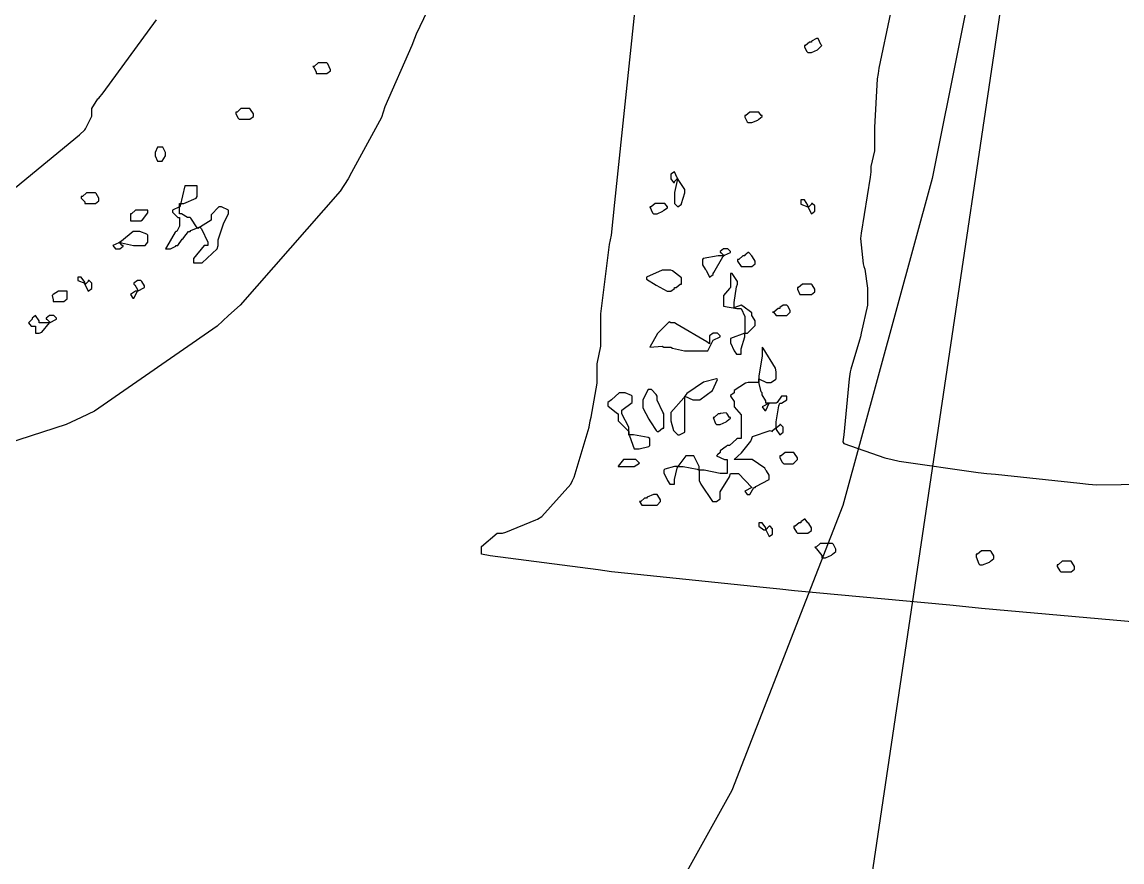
# Model space of a CAD drawing. Extents: x 71 to 283, y 22 to 328.
# Drawn here: x 114.13 to 125.18, y 54.16 to 62.61 of the extents above; entities that cross this region are included whole.
import ezdxf

# ---------------------------------------------------------------- set-up
doc = ezdxf.new("R2010")
doc.units = 0
doc.header["$MEASUREMENT"] = 0

msp = doc.modelspace()

# ---------------------------------------------------------------- linework, layer by layer
at = {"color": 32}
msp.add_lwpolyline([(103.188, 77.1881), (103.753, 74.0473), (104.845, 76.6932), (105.511, 76.5874), (107.51, 76.2674), (110.061, 75.843), (112.262, 75.4394), (113.477, 75.1815), (113.877, 75.0715), (114.237, 74.9653), (115.317, 74.6347), (117.02, 74.0364), (118.83, 73.236), (120.588, 72.1886), (122.137, 70.8533), (123.322, 69.1885), (123.983, 67.1505), (124.056, 65.2985), (123.965, 64.6987), (123.825, 63.7783), (123.276, 61.0348), (122.377, 57.7465), (121.263, 54.8816), (119.935, 52.4895)], dxfattribs=at)
at = {"color": 44}
msp.add_lwpolyline([(102, 63.8722), (106.088, 63.9452), (110.672, 63.923), (114.424, 63.8926), (115.675, 63.8888), (116.377, 63.8859), (118.486, 64.0652), (120.654, 64.5513), (122.26, 65.2459), (123.388, 66.0453), (124.12, 66.8457), (124.54, 67.5446), (124.732, 68.0392), (124.777, 68.2265), (124.777, 68.2265), (120.333, 38.3124)], dxfattribs=at)
at = {"color": 7}
for points in [[(125.359, 56.5686), (123.771, 56.7104), (123.613, 56.727), (123.454, 56.745), (121.893, 56.8868), (121.744, 56.9034), (121.576, 56.9214), (120.897, 56.9916), (120.217, 57.0632), (120.051, 57.0798), (119.918, 57.0978), (118.834, 57.2396), (118.746, 57.2562), (118.746, 57.2562), (118.746, 57.2904), (118.746, 57.2904), (118.746, 57.3345), (118.903, 57.4668), (118.956, 57.4668), (118.991, 57.4767), (119.291, 57.6005), (119.309, 57.609), (119.353, 57.6365), (119.644, 57.9617), (119.662, 57.996), (119.678, 58.0319), (119.829, 58.535), (119.838, 58.5971), (119.847, 58.6327), (119.908, 58.976), (119.908, 59.0903), (119.908, 59.1704), (119.944, 59.3478), (119.944, 59.4071), (119.944, 59.6717), (120.033, 60.3691), (120.051, 60.4654), (120.085, 60.7921), (120.438, 64.1449)], [(118.269, 62.8661), (118.091, 62.4858), (118.074, 62.4417), (118.047, 62.3715), (117.774, 61.7541), (117.758, 61.7001), (117.74, 61.6479), (117.439, 61.0926), (117.405, 61.0306), (117.325, 60.9078), (116.319, 59.7613), (116.204, 59.6554), (116.09, 59.5492), (114.855, 58.6934), (114.723, 58.6313), (114.573, 58.5611), (113.731, 58.2884)], [(122.855, 62.6981), (122.739, 62.1425), (122.731, 62.0889), (122.721, 62.0367), (122.696, 61.5474), (122.696, 61.3833), (122.696, 61.3131), (122.66, 61.1547), (122.66, 61.1008), (122.651, 61.0485), (122.563, 60.4848), (122.554, 60.4312), (122.554, 60.4312), (122.581, 60.1761), (122.59, 60.1486), (122.598, 60.1225), (122.626, 59.9309), (122.626, 59.866), (122.626, 59.7613), (122.563, 59.479), (122.554, 59.4431), (122.545, 59.4085), (122.458, 59.1178), (122.45, 59.0903), (122.44, 59.0201), (122.386, 58.4563), (122.378, 58.3847), (122.386, 58.3681), (122.801, 58.2263), (122.873, 58.2083), (122.943, 58.1918), (123.737, 58.0775), (123.825, 58.0679), (123.913, 58.0595), (124.759, 57.9713), (124.847, 57.9617), (124.926, 57.9533), (125.422, 57.9617)], [(114.062, 60.9438), (114.705, 61.4715), (114.759, 61.5237), (114.767, 61.5336), (114.829, 61.6589), (114.829, 61.7001), (114.829, 61.7361), (114.89, 61.8338), (114.899, 61.8423), (114.943, 61.8959), (115.481, 62.6276)]]:
    msp.add_lwpolyline(points, dxfattribs=at)
for points in [[(122.131, 62.4417), (122.131, 62.4417), (122.131, 62.4417), (122.131, 62.4417), (122.113, 62.4417), (122.061, 62.4156), (122.061, 62.4057), (122.043, 62.4057), (122.003, 62.3715), (121.991, 62.3715), (121.991, 62.3549), (122.016, 62.3108), (122.025, 62.3013), (122.025, 62.3013), (122.052, 62.3013), (122.061, 62.3013), (122.061, 62.3013), (122.122, 62.3274), (122.131, 62.3355), (122.167, 62.3715), (122.157, 62.381), (122.131, 62.4417), (122.131, 62.4417)], [(117.086, 62.0889), (117.086, 62.0889), (117.086, 62.0889), (117.086, 62.0889), (117.113, 62.0889), (117.172, 62.0889), (117.192, 62.0889), (117.192, 62.0889), (117.228, 62.1164), (117.228, 62.1249), (117.228, 62.1249), (117.201, 62.1866), (117.192, 62.1951), (117.174, 62.1951), (117.135, 62.1951), (117.122, 62.1951), (117.104, 62.1951), (117.064, 62.1591), (117.052, 62.1591), (117.06, 62.151), (117.086, 62.1055), (117.086, 62.0889)], [(116.31, 61.6299), (116.337, 61.6299), (116.396, 61.6299), (116.417, 61.6299), (116.417, 61.6299), (116.453, 61.6574), (116.453, 61.6659), (116.453, 61.6839), (116.425, 61.728), (116.417, 61.7361), (116.399, 61.7361), (116.359, 61.7361), (116.346, 61.7361), (116.328, 61.7361), (116.289, 61.7001), (116.276, 61.7001), (116.276, 61.6839), (116.301, 61.6398), (116.31, 61.6299)], [(121.532, 61.7001), (121.514, 61.7001), (121.474, 61.7001), (121.462, 61.7001), (121.444, 61.7001), (121.404, 61.6659), (121.392, 61.6659), (121.392, 61.6493), (121.416, 61.6052), (121.426, 61.5957), (121.426, 61.5957), (121.452, 61.5957), (121.462, 61.5957), (121.462, 61.5957), (121.522, 61.6218), (121.532, 61.6299), (121.532, 61.6299), (121.568, 61.6574), (121.568, 61.6659), (121.558, 61.6659), (121.532, 61.7001), (121.532, 61.7001)], [(115.465, 61.2771), (115.465, 61.2606), (115.489, 61.2069), (115.499, 61.2069), (115.499, 61.2069), (115.525, 61.2069), (115.535, 61.2069), (115.535, 61.2069), (115.571, 61.2606), (115.571, 61.2771), (115.571, 61.2951), (115.543, 61.3473), (115.535, 61.3473), (115.535, 61.3473), (115.507, 61.3473), (115.499, 61.3473), (115.489, 61.3473), (115.465, 61.2951), (115.465, 61.2771)], [(120.72, 61.0306), (120.711, 61.014), (120.686, 60.894), (120.686, 60.8542), (120.686, 60.8542), (120.686, 60.784), (120.686, 60.784), (120.72, 60.748), (120.72, 60.748), (120.756, 60.7755), (120.756, 60.784), (120.756, 60.784), (120.79, 60.8902), (120.79, 60.9244), (120.79, 60.9244), (120.729, 61.014), (120.72, 61.0306), (120.711, 61.0401), (120.686, 61.1008), (120.686, 61.1008), (120.686, 61.1008), (120.65, 61.0761), (120.65, 61.0665), (120.65, 61.0665), (120.65, 61.0401), (120.65, 61.0306), (120.65, 61.0306), (120.676, 60.9946), (120.686, 60.9946), (120.686, 61.0044), (120.711, 61.0306), (120.72, 61.0306)], [(115.852, 60.1846), (115.852, 60.1846), (115.888, 60.1846), (115.888, 60.1846), (115.94, 60.1846), (116.09, 60.3264), (116.1, 60.361), (116.1, 60.416), (116.152, 60.5772), (116.204, 60.6806), (116.204, 60.7138), (116.134, 60.748), (116.107, 60.748), (116.028, 60.6697), (116.028, 60.6418), (116.028, 60.6157), (115.895, 60.5303), (115.888, 60.5374), (115.888, 60.5374), (115.825, 60.6337), (115.817, 60.6418), (115.79, 60.6418), (115.731, 60.6778), (115.711, 60.6778), (115.711, 60.7053), (115.711, 60.7646), (115.711, 60.784), (115.755, 60.784), (115.878, 60.8376), (115.888, 60.8542), (115.888, 60.8542), (115.888, 60.8902), (115.888, 60.8902), (115.888, 60.9078), (115.888, 60.9604), (115.888, 60.9604), (115.86, 60.9604), (115.801, 60.9604), (115.781, 60.9604), (115.763, 60.9604), (115.719, 60.7579), (115.711, 60.748), (115.641, 60.7138), (115.641, 60.6958), (115.693, 60.6418), (115.711, 60.6418), (115.711, 60.6256), (115.711, 60.5854), (115.711, 60.5716), (115.711, 60.555), (115.684, 60.5014), (115.675, 60.5014), (115.666, 60.4933), (115.579, 60.343), (115.571, 60.325), (115.571, 60.325), (115.605, 60.325), (115.605, 60.325), (115.622, 60.325), (115.675, 60.3525), (115.675, 60.361), (115.693, 60.361), (115.737, 60.4227), (115.747, 60.4312), (115.755, 60.4407), (115.801, 60.5014), (115.817, 60.5014), (115.825, 60.5109), (115.914, 60.5469), (115.923, 60.5374), (115.932, 60.5289), (115.994, 60.3952), (115.994, 60.3952), (115.994, 60.3952), (115.994, 60.3705), (115.994, 60.361), (115.958, 60.361), (115.852, 60.2287), (115.852, 60.1846)], [(114.759, 60.784), (114.785, 60.784), (114.844, 60.784), (114.865, 60.784), (114.865, 60.784), (114.899, 60.8101), (114.899, 60.8182), (114.899, 60.8362), (114.873, 60.8817), (114.865, 60.8902), (114.847, 60.8902), (114.806, 60.8902), (114.793, 60.8902), (114.776, 60.8902), (114.735, 60.8542), (114.723, 60.8542), (114.723, 60.8376), (114.759, 60.7977), (114.759, 60.784)], [(122.025, 60.748), (122.061, 60.6778), (122.061, 60.6778), (122.097, 60.7053), (122.097, 60.7138), (122.097, 60.7138), (122.097, 60.7399), (122.097, 60.748), (122.097, 60.7579), (122.069, 60.784), (122.061, 60.784), (122.061, 60.7755), (122.034, 60.748), (122.025, 60.748), (122.025, 60.766), (121.991, 60.8182), (121.991, 60.8182), (121.991, 60.8182), (121.963, 60.8182), (121.955, 60.8182), (121.955, 60.8182), (121.955, 60.7935), (121.955, 60.784), (121.955, 60.7755), (122.025, 60.748), (122.025, 60.748)], [(115.394, 60.7138), (115.366, 60.7138), (115.307, 60.7138), (115.288, 60.7138), (115.27, 60.7138), (115.23, 60.6778), (115.218, 60.6778), (115.218, 60.6778), (115.218, 60.6256), (115.218, 60.6076), (115.218, 60.6076), (115.243, 60.6076), (115.252, 60.6076), (115.252, 60.6076), (115.305, 60.6076), (115.322, 60.6076), (115.34, 60.6171), (115.394, 60.6901), (115.394, 60.7138)], [(120.58, 60.784), (120.562, 60.784), (120.522, 60.784), (120.51, 60.784), (120.492, 60.784), (120.45, 60.748), (120.438, 60.748), (120.438, 60.748), (120.464, 60.6873), (120.474, 60.6778), (120.474, 60.6778), (120.5, 60.6778), (120.51, 60.6778), (120.51, 60.6778), (120.57, 60.7053), (120.58, 60.7138), (120.58, 60.7138), (120.614, 60.7399), (120.614, 60.748), (120.614, 60.748), (120.588, 60.784), (120.58, 60.784)], [(115.112, 60.3952), (115.128, 60.3871), (115.248, 60.361), (115.288, 60.361), (115.305, 60.361), (115.358, 60.361), (115.358, 60.361), (115.366, 60.361), (115.394, 60.3952), (115.394, 60.3952), (115.394, 60.4132), (115.394, 60.4531), (115.394, 60.4654), (115.384, 60.4753), (115.311, 60.5014), (115.288, 60.5014), (115.244, 60.5014), (115.128, 60.4051), (115.112, 60.3952), (115.102, 60.3871), (115.042, 60.361), (115.042, 60.361), (115.042, 60.361), (115.066, 60.325), (115.076, 60.325), (115.076, 60.325), (115.102, 60.325), (115.112, 60.325), (115.112, 60.325), (115.146, 60.3525), (115.146, 60.361), (115.136, 60.361), (115.112, 60.3871), (115.112, 60.3952)], [(121.179, 60.2548), (121.126, 60.2548), (120.975, 60.2287), (120.967, 60.2188), (120.967, 60.2188), (120.967, 60.1941), (120.967, 60.1846), (120.967, 60.1666), (120.993, 60.1225), (121.003, 60.1126), (121.039, 60.0424), (121.039, 60.0424), (121.073, 60.0699), (121.073, 60.0784), (121.081, 60.0879), (121.17, 60.2463), (121.179, 60.2548), (121.187, 60.2643), (121.249, 60.289), (121.249, 60.289), (121.249, 60.2989), (121.223, 60.325), (121.215, 60.325), (121.215, 60.325), (121.187, 60.325), (121.179, 60.325), (121.179, 60.325), (121.143, 60.2989), (121.143, 60.289), (121.152, 60.289), (121.179, 60.2643), (121.179, 60.2548)], [(121.356, 60.1486), (121.382, 60.1486), (121.441, 60.1486), (121.462, 60.1486), (121.462, 60.1486), (121.496, 60.1761), (121.496, 60.1846), (121.496, 60.2022), (121.47, 60.2463), (121.462, 60.2548), (121.462, 60.2548), (121.434, 60.289), (121.426, 60.289), (121.426, 60.289), (121.392, 60.2643), (121.392, 60.2548), (121.374, 60.2548), (121.332, 60.2188), (121.32, 60.2188), (121.32, 60.2022), (121.356, 60.1486), (121.356, 60.1486)], [(114.759, 59.9722), (114.793, 59.902), (114.793, 59.902), (114.829, 59.9281), (114.829, 59.9362), (114.829, 59.9362), (114.829, 59.9641), (114.829, 59.9722), (114.829, 59.9817), (114.802, 60.0082), (114.793, 60.0082), (114.793, 59.9997), (114.767, 59.9722), (114.759, 59.9722), (114.759, 59.9902), (114.723, 60.0424), (114.723, 60.0424), (114.723, 60.0424), (114.697, 60.0424), (114.689, 60.0424), (114.689, 60.0424), (114.689, 60.0177), (114.689, 60.0082), (114.689, 60.0082), (114.759, 59.9817), (114.759, 59.9722)], [(120.403, 60.0424), (120.403, 60.022), (120.5, 59.9599), (120.612, 59.902), (120.65, 59.902), (120.65, 59.902), (120.686, 59.9281), (120.686, 59.9362), (120.702, 59.9362), (120.742, 59.9722), (120.756, 59.9722), (120.756, 59.9722), (120.756, 59.9997), (120.756, 60.0082), (120.756, 60.0343), (120.667, 60.1045), (120.65, 60.1126), (120.65, 60.1126), (120.614, 60.1126), (120.614, 60.1126), (120.56, 60.1126), (120.403, 60.0424), (120.403, 60.0424)], [(121.392, 59.479), (121.392, 59.479), (121.249, 59.4251), (121.249, 59.4071), (121.249, 59.381), (121.285, 59.3027), (121.285, 59.3027), (121.285, 59.3027), (121.31, 59.2667), (121.32, 59.2667), (121.32, 59.2667), (121.356, 59.2667), (121.356, 59.2667), (121.356, 59.3203), (121.392, 59.4402), (121.392, 59.479), (121.418, 59.479), (121.496, 59.5574), (121.496, 59.5835), (121.496, 59.6015), (121.47, 59.647), (121.462, 59.6554), (121.462, 59.6815), (121.372, 59.7517), (121.356, 59.7598), (121.356, 59.7598), (121.293, 59.7352), (121.285, 59.7256), (121.285, 59.7877), (121.31, 59.9461), (121.32, 59.9722), (121.32, 59.9997), (121.266, 60.0784), (121.249, 60.0784), (121.249, 60.0438), (121.249, 59.9641), (121.249, 59.9362), (121.24, 59.9281), (121.179, 59.8565), (121.179, 59.8318), (121.179, 59.8138), (121.179, 59.774), (121.179, 59.7598), (121.179, 59.7517), (121.311, 59.7256), (121.356, 59.7256), (121.356, 59.7256), (121.392, 59.647), (121.392, 59.6194), (121.392, 59.5849), (121.392, 59.479), (121.392, 59.479)], [(115.288, 59.902), (115.358, 59.9362), (115.358, 59.9542), (115.331, 59.9997), (115.322, 60.0082), (115.322, 60.0082), (115.296, 60.0082), (115.288, 60.0082), (115.288, 60.0082), (115.252, 59.9817), (115.252, 59.9722), (115.261, 59.9641), (115.288, 59.9186), (115.288, 59.902), (115.27, 59.902), (115.218, 59.866), (115.218, 59.866), (115.218, 59.866), (115.243, 59.8318), (115.252, 59.8318), (115.288, 59.902)], [(121.955, 59.866), (121.981, 59.866), (122.04, 59.866), (122.061, 59.866), (122.061, 59.866), (122.097, 59.8936), (122.097, 59.902), (122.097, 59.92), (122.069, 59.9641), (122.061, 59.9722), (122.043, 59.9722), (122.003, 59.9722), (121.991, 59.9722), (121.973, 59.9722), (121.933, 59.9362), (121.921, 59.9362), (121.921, 59.92), (121.945, 59.866), (121.955, 59.866)], [(114.44, 59.7958), (114.467, 59.7958), (114.526, 59.7958), (114.547, 59.7958), (114.547, 59.7958), (114.583, 59.8234), (114.583, 59.8318), (114.583, 59.8495), (114.583, 59.8897), (114.583, 59.902), (114.565, 59.902), (114.525, 59.902), (114.512, 59.902), (114.494, 59.902), (114.44, 59.866), (114.44, 59.866), (114.431, 59.8579), (114.44, 59.8124), (114.44, 59.7958)], [(121.708, 59.6554), (121.708, 59.6554), (121.708, 59.6554), (121.708, 59.6554), (121.734, 59.6554), (121.794, 59.6554), (121.815, 59.6554), (121.849, 59.6896), (121.849, 59.7076), (121.823, 59.7517), (121.815, 59.7598), (121.815, 59.7598), (121.787, 59.7598), (121.779, 59.7598), (121.779, 59.7598), (121.744, 59.7352), (121.744, 59.7256), (121.726, 59.7256), (121.685, 59.6896), (121.672, 59.6896), (121.681, 59.6896), (121.708, 59.6554), (121.708, 59.6554)], [(114.406, 59.5835), (114.476, 59.6194), (114.476, 59.629), (114.449, 59.6554), (114.44, 59.6554), (114.44, 59.6554), (114.414, 59.6554), (114.406, 59.6554), (114.406, 59.6554), (114.37, 59.629), (114.37, 59.6194), (114.379, 59.6194), (114.406, 59.5933), (114.406, 59.5835), (114.379, 59.5835), (114.319, 59.5835), (114.3, 59.5835), (114.3, 59.6015), (114.264, 59.6554), (114.264, 59.6554), (114.264, 59.6554), (114.23, 59.629), (114.23, 59.6194), (114.23, 59.6194), (114.202, 59.5933), (114.194, 59.5835), (114.194, 59.5835), (114.22, 59.5492), (114.23, 59.5492), (114.23, 59.5492), (114.264, 59.5492), (114.264, 59.5492), (114.264, 59.5492), (114.264, 59.479), (114.264, 59.479), (114.264, 59.479), (114.29, 59.479), (114.3, 59.479), (114.326, 59.4886), (114.406, 59.5835), (114.406, 59.5835)], [(120.438, 59.3369), (120.438, 59.3369), (120.562, 59.3467), (120.58, 59.3369), (120.596, 59.3369), (120.636, 59.3369), (120.65, 59.3369), (120.667, 59.3288), (120.787, 59.3027), (120.826, 59.3027), (120.87, 59.3027), (120.97, 59.3027), (121.003, 59.3027), (121.019, 59.3027), (121.073, 59.4071), (121.073, 59.4071), (121.143, 59.4431), (121.143, 59.4526), (121.117, 59.479), (121.109, 59.479), (121.109, 59.479), (121.081, 59.479), (121.073, 59.479), (121.073, 59.479), (121.039, 59.4526), (121.039, 59.4431), (121.039, 59.4265), (121.039, 59.3866), (121.039, 59.3729), (121.011, 59.3908), (120.712, 59.5672), (120.686, 59.5835), (120.686, 59.5835), (120.65, 59.5835), (120.65, 59.5835), (120.633, 59.5919), (120.516, 59.4748), (120.438, 59.3369), (120.438, 59.3369)], [(121.708, 58.5251), (121.708, 58.5089), (121.744, 58.4549), (121.744, 58.4549), (121.744, 58.4549), (121.779, 58.4824), (121.779, 58.4909), (121.779, 58.4909), (121.779, 58.517), (121.779, 58.5251), (121.779, 58.535), (121.752, 58.5611), (121.744, 58.5611), (121.744, 58.553), (121.708, 58.5251), (121.708, 58.5251), (121.708, 58.5872), (121.734, 58.747), (121.744, 58.7735), (121.761, 58.7735), (121.815, 58.8077), (121.815, 58.8077), (121.815, 58.8077), (121.815, 58.8352), (121.815, 58.8437), (121.815, 58.8437), (121.787, 58.8437), (121.779, 58.8437), (121.761, 58.8437), (121.716, 58.783), (121.708, 58.7735), (121.681, 58.7735), (121.622, 58.7735), (121.602, 58.7735), (121.602, 58.7996), (121.568, 58.8589), (121.568, 58.8779), (121.558, 58.8878), (121.532, 58.9869), (121.532, 59.0201), (121.532, 59.0201), (121.611, 58.9841), (121.638, 58.9841), (121.655, 58.9841), (121.699, 59.0116), (121.708, 59.0201), (121.708, 59.0381), (121.708, 59.0779), (121.708, 59.0903), (121.699, 59.1263), (121.576, 59.3288), (121.568, 59.3369), (121.568, 59.2487), (121.532, 59.0504), (121.532, 58.9841), (121.504, 58.9841), (121.445, 58.9841), (121.426, 58.9841), (121.398, 58.976), (121.285, 58.903), (121.285, 58.8779), (121.285, 58.8779), (121.249, 58.8532), (121.249, 58.8437), (121.249, 58.8437), (121.285, 58.7911), (121.285, 58.7735), (121.285, 58.7389), (121.356, 58.6588), (121.356, 58.6313), (121.356, 58.5872), (121.356, 58.4881), (121.356, 58.4549), (121.356, 58.4549), (121.356, 58.4207), (121.356, 58.4207), (121.356, 58.4207), (121.32, 58.4207), (121.32, 58.4207), (121.31, 58.4122), (121.238, 58.3487), (121.215, 58.3487), (121.205, 58.3406), (121.143, 58.2951), (121.143, 58.2785), (121.143, 58.2785), (121.117, 58.2538), (121.109, 58.2443), (121.109, 58.2443), (121.187, 58.2083), (121.215, 58.2083), (121.215, 58.1738), (121.215, 58.0954), (121.215, 58.0679), (121.143, 58.0679), (120.985, 58.1021), (120.933, 58.1021), (120.933, 58.1381), (120.879, 58.2443), (120.862, 58.2443), (120.862, 58.2443), (120.835, 58.2443), (120.826, 58.2443), (120.799, 58.2443), (120.72, 58.1381), (120.72, 58.1381), (120.685, 58.1381), (120.588, 58.112), (120.58, 58.1021), (120.58, 58.076), (120.614, 57.996), (120.614, 57.996), (120.614, 57.996), (120.64, 57.9617), (120.65, 57.9617), (120.65, 57.9617), (120.686, 57.9617), (120.686, 57.9617), (120.686, 58.0058), (120.711, 58.1215), (120.72, 58.1381), (120.773, 58.1381), (120.915, 58.112), (120.933, 58.1021), (120.933, 58.076), (120.933, 58.0168), (120.933, 57.996), (120.949, 57.9617), (121.069, 57.7854), (121.109, 57.7854), (121.109, 57.7854), (121.143, 57.8115), (121.143, 57.8196), (121.143, 57.8817), (121.24, 58.0334), (121.249, 58.0679), (121.249, 58.0679), (121.285, 58.0679), (121.285, 58.0679), (121.329, 58.0679), (121.462, 57.9258), (121.462, 57.9258), (121.392, 57.8915), (121.392, 57.8915), (121.416, 57.8556), (121.426, 57.8556), (121.442, 57.8556), (121.482, 57.9258), (121.496, 57.9258), (121.504, 57.9356), (121.638, 58.0087), (121.638, 58.0319), (121.638, 58.0499), (121.611, 58.094), (121.602, 58.1021), (121.593, 58.1201), (121.467, 58.2083), (121.426, 58.2083), (121.39, 58.2083), (121.285, 58.2083), (121.285, 58.2083), (121.285, 58.2083), (121.36, 58.2757), (121.452, 58.3942), (121.462, 58.4207), (121.47, 58.4383), (121.646, 58.5004), (121.672, 58.4909), (121.672, 58.5004), (121.699, 58.5251), (121.708, 58.5251)], [(120.79, 58.8437), (120.781, 58.8271), (120.65, 58.6811), (120.65, 58.6313), (120.65, 58.5971), (120.676, 58.5004), (120.686, 58.4909), (120.686, 58.4909), (120.711, 58.4648), (120.72, 58.4549), (120.737, 58.4549), (120.79, 58.4824), (120.79, 58.4909), (120.79, 58.5089), (120.79, 58.5488), (120.79, 58.5611), (120.79, 58.6327), (120.79, 58.8437), (120.79, 58.8437), (120.79, 58.8437), (120.869, 58.8077), (120.897, 58.8077), (120.939, 58.8077), (121.069, 58.9015), (121.117, 59.0116), (121.109, 59.0201), (121.109, 59.0201), (120.977, 58.9855), (120.808, 58.8712), (120.79, 58.8437)], [(120.227, 58.4549), (120.235, 58.4468), (120.281, 58.3145), (120.297, 58.3145), (120.332, 58.3145), (120.428, 58.3406), (120.438, 58.3487), (120.438, 58.3667), (120.438, 58.408), (120.438, 58.4207), (120.42, 58.4302), (120.275, 58.4549), (120.227, 58.4549), (120.227, 58.4549), (120.227, 58.4909), (120.227, 58.4909), (120.227, 58.535), (120.157, 58.6673), (120.157, 58.6673), (120.157, 58.7029), (120.261, 58.7816), (120.261, 58.8077), (120.261, 58.8077), (120.261, 58.8352), (120.261, 58.8437), (120.252, 58.8532), (120.191, 58.8779), (120.191, 58.8779), (120.191, 58.8779), (120.165, 58.8779), (120.157, 58.8779), (120.129, 58.8779), (120.051, 58.8077), (120.051, 58.8077), (120.051, 58.8077), (120.015, 58.783), (120.015, 58.7735), (120.015, 58.747), (120.103, 58.6768), (120.121, 58.6673), (120.121, 58.6507), (120.121, 58.6109), (120.121, 58.5971), (120.129, 58.5886), (120.227, 58.4895), (120.227, 58.4549)], [(120.58, 58.5251), (120.58, 58.5611), (120.58, 58.6412), (120.58, 58.6673), (120.57, 58.6853), (120.51, 58.8049), (120.51, 58.8437), (120.5, 58.8617), (120.453, 58.9139), (120.438, 58.9139), (120.42, 58.9139), (120.367, 58.8091), (120.367, 58.7735), (120.367, 58.7294), (120.428, 58.6147), (120.438, 58.5971), (120.446, 58.5886), (120.5, 58.5004), (120.51, 58.4909), (120.526, 58.4909), (120.566, 58.5251), (120.58, 58.5251)], [(121.638, 58.7735), (121.568, 58.7375), (121.568, 58.7375), (121.593, 58.7015), (121.602, 58.7015), (121.638, 58.7735)], [(121.215, 58.6673), (121.215, 58.6673), (121.215, 58.6673), (121.215, 58.6673), (121.205, 58.6768), (121.143, 58.6701), (121.143, 58.6673), (121.126, 58.6673), (121.085, 58.6313), (121.073, 58.6313), (121.073, 58.6313), (121.099, 58.5706), (121.109, 58.5611), (121.109, 58.5611), (121.134, 58.5611), (121.143, 58.5611), (121.143, 58.5611), (121.205, 58.5886), (121.215, 58.5971), (121.215, 58.5971), (121.249, 58.6232), (121.249, 58.6313), (121.24, 58.6313), (121.215, 58.6673), (121.215, 58.6673)], [(121.779, 58.1723), (121.787, 58.1642), (121.875, 58.1642), (121.885, 58.1723), (121.921, 58.2083), (121.921, 58.2263), (121.893, 58.2704), (121.885, 58.2785), (121.867, 58.2785), (121.827, 58.2785), (121.815, 58.2785), (121.797, 58.2785), (121.757, 58.2443), (121.744, 58.2443), (121.744, 58.2263), (121.769, 58.1822), (121.779, 58.1723)], [(120.121, 58.1381), (120.121, 58.1381), (120.121, 58.1381), (120.121, 58.1381), (120.155, 58.1381), (120.234, 58.1381), (120.261, 58.1381), (120.279, 58.1381), (120.333, 58.1723), (120.333, 58.1723), (120.333, 58.1723), (120.305, 58.2002), (120.297, 58.2083), (120.27, 58.2083), (120.21, 58.2083), (120.191, 58.2083), (120.173, 58.2083), (120.118, 58.141), (120.121, 58.1381), (120.121, 58.1381), (120.121, 58.1381), (120.121, 58.1381)], [(120.367, 57.7494), (120.402, 57.7494), (120.482, 57.7494), (120.51, 57.7494), (120.544, 57.7854), (120.544, 57.8033), (120.518, 57.8474), (120.51, 57.8556), (120.51, 57.8556), (120.482, 57.8556), (120.474, 57.8556), (120.474, 57.8556), (120.412, 57.8294), (120.403, 57.8196), (120.385, 57.8196), (120.346, 57.7854), (120.333, 57.7854), (120.333, 57.7854), (120.358, 57.7494), (120.367, 57.7494)], [(121.921, 57.4668), (121.947, 57.4668), (122.005, 57.4668), (122.025, 57.4668), (122.025, 57.4668), (122.061, 57.4947), (122.061, 57.5028), (122.061, 57.5208), (122.034, 57.5649), (122.025, 57.573), (122.025, 57.573), (121.999, 57.609), (121.991, 57.609), (121.991, 57.609), (121.955, 57.5829), (121.955, 57.573), (121.937, 57.573), (121.897, 57.5388), (121.885, 57.5388), (121.885, 57.5208), (121.911, 57.4767), (121.921, 57.4668)], [(121.602, 57.5028), (121.638, 57.4326), (121.638, 57.4326), (121.672, 57.4587), (121.672, 57.4668), (121.672, 57.4668), (121.672, 57.4947), (121.672, 57.5028), (121.672, 57.5123), (121.646, 57.5388), (121.638, 57.5388), (121.638, 57.5388), (121.602, 57.5028), (121.602, 57.5028), (121.602, 57.5208), (121.568, 57.573), (121.568, 57.573), (121.568, 57.573), (121.54, 57.573), (121.532, 57.573), (121.532, 57.573), (121.532, 57.5483), (121.532, 57.5388), (121.532, 57.5388), (121.584, 57.5028), (121.602, 57.5028)], [(122.167, 57.2202), (122.167, 57.2202), (122.202, 57.2202), (122.202, 57.2202), (122.202, 57.2202), (122.264, 57.2477), (122.273, 57.2562), (122.273, 57.2562), (122.308, 57.2823), (122.308, 57.2904), (122.308, 57.3084), (122.282, 57.3539), (122.273, 57.3624), (122.246, 57.3624), (122.186, 57.3624), (122.167, 57.3624), (122.149, 57.3624), (122.109, 57.3264), (122.097, 57.3264), (122.113, 57.3098), (122.167, 57.2438), (122.167, 57.2202)], [(123.755, 57.15), (123.781, 57.15), (123.851, 57.1775), (123.861, 57.186), (123.861, 57.186), (123.895, 57.2121), (123.895, 57.2202), (123.895, 57.2382), (123.869, 57.2823), (123.861, 57.2904), (123.843, 57.2904), (123.802, 57.2904), (123.789, 57.2904), (123.771, 57.2904), (123.731, 57.2562), (123.719, 57.2562), (123.719, 57.2301), (123.745, 57.1595), (123.755, 57.15)], [(124.567, 57.0798), (124.593, 57.0798), (124.65, 57.0798), (124.671, 57.0798), (124.671, 57.0798), (124.707, 57.1059), (124.707, 57.114), (124.707, 57.132), (124.679, 57.1775), (124.671, 57.186), (124.653, 57.186), (124.613, 57.186), (124.601, 57.186), (124.583, 57.186), (124.543, 57.15), (124.531, 57.15), (124.531, 57.1334), (124.557, 57.0893), (124.567, 57.0798)]]:
    msp.add_lwpolyline(points, close=True, dxfattribs=at)

doc.saveas('drawing.dxf')
